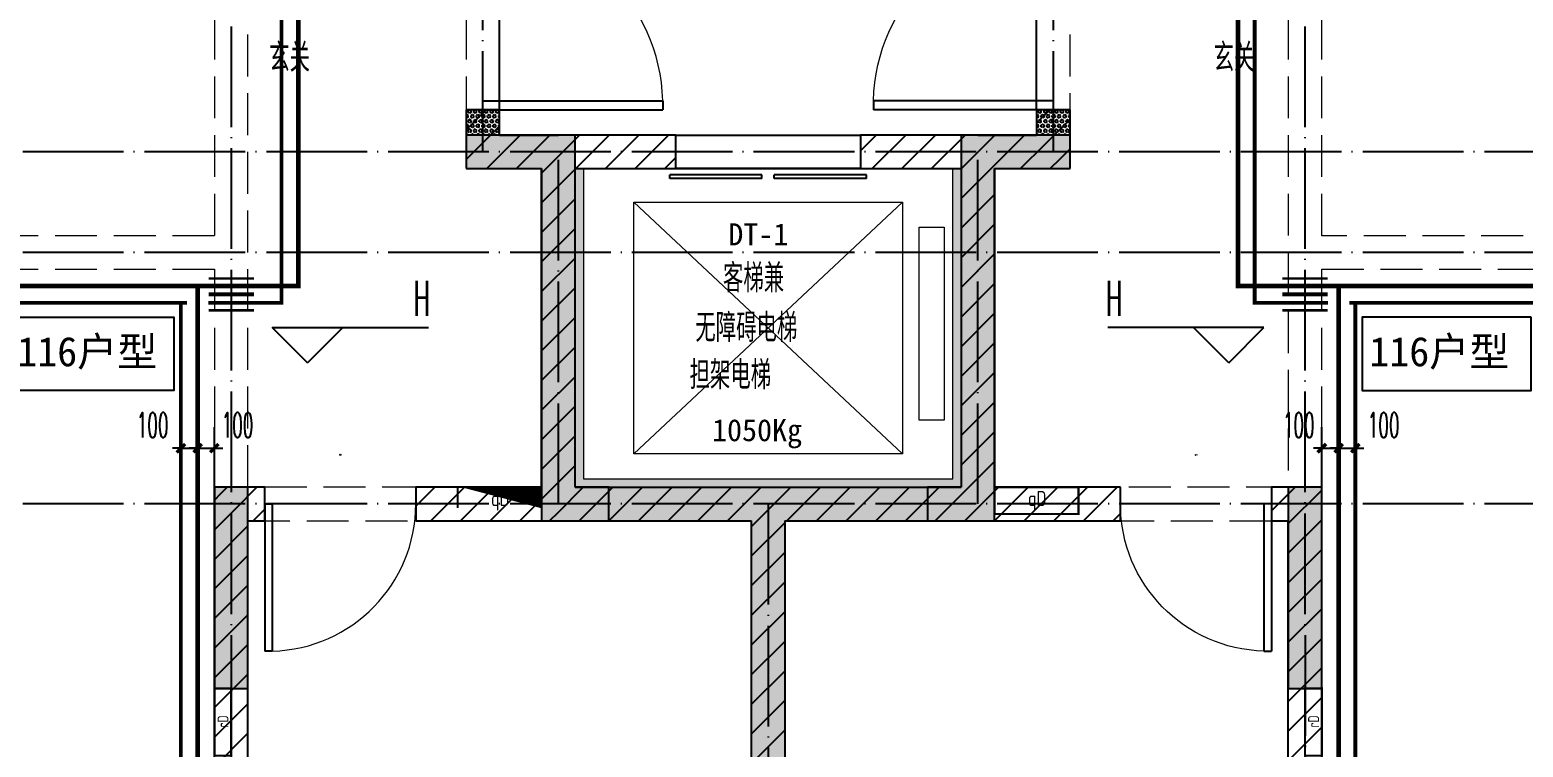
# Model space of a CAD drawing. Extents: x 27938 to 1507990, y 110129 to 923079.
# Drawn here: x 1209364 to 1218264, y 584174 to 588451 of the extents above; entities that cross this region are included whole.
import ezdxf

# ---------------------------------------------------------------- set-up
doc = ezdxf.new("R2010")
doc.units = 0
doc.header["$LTSCALE"] = 1000
doc.header["$MEASUREMENT"] = 0
doc.linetypes.add('DASH', pattern=[0.35, 0.25, -0.1])
doc.linetypes.add('DOTE', pattern=[2.4200000000000004, 2, -0.2, 0.02, -0.2])
for name, color, linetype in [('----建筑底图', 8, 'Continuous'), ('COLUMN', 9, 'Continuous'), ('DIM_ELEV', 3, 'Continuous'), ('DIM_SYMB', 3, 'Continuous'), ('DOTE', 1, 'Continuous'), ('PIPE-不分区热给水', 5, 'RJ'), ('PIPE-不分区给水', 3, 'J'), ('PUB_HATCH', 8, 'Continuous'), ('PUB_TEXT', 4, 'Continuous'), ('VALVE_不分区给水', 7, 'Continuous'), ('WALL', 9, 'Continuous'), ('WINDOW', 4, 'Continuous'), ('WINDOW_TEXT', 7, 'Continuous'), ('保温', 6, 'Continuous')]:
    doc.layers.add(name, color=color, linetype=linetype)
for name, color, linetype, lineweight in [('3.5方案汇报，与郭总、侯月琴确定户型_t8$0$STAIR', 2, 'Continuous', 18), ('EQUIP-消防', 3, 'Continuous', 20), ('填充', 251, 'Continuous', 5)]:
    doc.layers.add(name, color=color, linetype=linetype, lineweight=lineweight)
doc.layers.add('S-L主梁线', color=4, linetype='DASH', plot=False)
doc.styles.add('_TCH_DIM', font='SIMPLEX.shx', dxfattribs={"width": 0.7, "bigfont": 'GBCBIG.shx'})
doc.styles.add('_TCH_DIM_T3', font='SIMPLEX.shx', dxfattribs={"width": 0.4941176470588236, "bigfont": 'GBCBIG.shx'})
doc.styles.add('_TCH_WINDOW', font='SIMPLEX.shx', dxfattribs={"width": 0.7, "height": 3.5, "bigfont": 'GBCBIG.shx'})
doc.styles.get("Standard").update_dxf_attribs({"font": 'gbenor.shx', "bigfont": 'gbcbig.shx'})
doc.styles.add('房间名称', font='TSSDENG', dxfattribs={"width": 0.8, "bigfont": 'HZTXT'})
doc.styles.add('黑体', font='simhei.ttf')
doc.linetypes.add('J', pattern='A,3,-0.2,["J",Standard,S=0.25,R=0,X=-0.1,Y=-0.115],-0.2', length=3.4)
doc.linetypes.add('RJ', pattern='A,3,-0.2,["RJ",Standard,S=0.25,R=0,X=-0.1,Y=-0.115],-0.35', length=3.55)
doc.dimstyles.new('_TWT_ARCH&&50', dxfattribs={"dimtxt": 148.75, "dimasz": 50, "dimexe": 125, "dimexo": 150, "dimgap": 63.12500000000001, "dimtad": 1, "dimdec": 0, "dimzin": 0, "dimdsep": 46, "dimtxsty": '_TCH_DIM_T3', "dimblk": 'ARCHTICK', "dimcen": 0.09, "dimclrt": 7, "dimazin": 2, "dimtfac": 1, "dimtdec": 0, "dimtix": 1, "dimtmove": 2, "dimatfit": 3, "dimfxl": 100, "dimtolj": 1, "dimtzin": 0, "dimarcsym": 0})
pattern_1 = [(90, (0, 0), (-16.49778, 1.010197673501861e-15), [9.525, -19.05]), (210, (0, 0), (8.248889999999996, -14.28749658604684), [9.525, -19.05]), (150, (5.83238038093927e-16, 9.525), (-8.248890000000003, -14.28749658604684), [9.525, -19.05])]
pattern_2 = [(45, (0, 89.755675), (-88.38838300365748, 88.3883830036575), [])]

# ---------------------------------------------------------------- blocks, each defined once
blk = doc.blocks.new('GFDGFSDFGD')
at = {"layer": 'PUB_HATCH'}
for points in [[(431966.5784036494, 370823.7242366532), (431316.5776486206, 370823.7237811558), (431316.5776486206, 370623.7235008508), (431766.5784036494, 370623.7242366532), (431766.5784024601, 368523.7281419866), (432166.5784024601, 368523.7281419866), (432166.5784024601, 368723.7281419866), (431966.5784025923, 368723.7281419866)], [(434266.5790002493, 370823.7242364994), (434266.5790013064, 368723.7281418327), (434066.5790014386, 368723.7281418327), (434066.5790014386, 368523.7281418327), (434466.5790014386, 368523.7281418327), (434466.5790002493, 370623.7242364994), (434916.5797552781, 370623.723500697), (434916.5797552781, 370823.7237810019)], [(429816.5903770567, 368723.7167772611), (429816.5903740046, 367523.7257142118), (430016.5903773749, 367523.7239627372), (430016.5903773351, 368723.7167773817)], [(436416.5670283146, 368723.7167763724), (436216.5670280362, 368723.7167764931), (436216.5670279742, 367523.7239626549), (436416.5670313978, 367523.7257141294)]]:
    blk.add_hatch(color=256, dxfattribs=at).paths.add_polyline_path(points)
at = {"layer": 'COLUMN', "color": 6}
for p, q in [((431966.5784036494, 370823.7242366532), (431316.5776486206, 370823.7237811558)), ((431316.5776486206, 370823.7237811558), (431316.5776486206, 370623.7235008508)), ((431966.5784025923, 368723.7281419866), (431966.5784036494, 370823.7242366532)), ((434266.5790002493, 370823.7242364994), (434266.5790013064, 368723.7281418327)), ((434916.5797552781, 370823.7237810019), (434266.5790002493, 370823.7242364994)), ((434916.5797552781, 370623.723500697), (434916.5797552781, 370823.7237810019)), ((431316.5776486206, 370623.7235008508), (431766.5784036494, 370623.7242366532)), ((431766.5784036494, 370623.7242366532), (431766.5784024601, 368523.7281419866)), ((434466.5790014386, 368523.7281418327), (434466.5790002493, 370623.7242364994)), ((434466.5790002493, 370623.7242364994), (434916.5797552781, 370623.723500697)), ((429816.5903770567, 368723.7167772611), (429816.5903740046, 367523.7257142118)), ((430016.5903773351, 368723.7167773817), (429816.5903770567, 368723.7167772611)), ((430016.5903773749, 367523.7239627372), (430016.5903773351, 368723.7167773817)), ((432166.5784024601, 368723.7281419866), (431966.5784025923, 368723.7281419866)), ((432166.5784024601, 368523.7281419866), (432166.5784024601, 368723.7281419866)), ((434266.5790013064, 368723.7281418327), (434066.5790014386, 368723.7281418327)), ((434066.5790014386, 368723.7281418327), (434066.5790014386, 368523.7281418327)), ((436416.5670283146, 368723.7167763724), (436216.5670280362, 368723.7167764931)), ((436216.5670280362, 368723.7167764931), (436216.5670279742, 367523.7239626549)), ((436416.5670313978, 367523.7257141294), (436416.5670283146, 368723.7167763724)), ((431766.5784024601, 368523.7281419866), (432166.5784024601, 368523.7281419866)), ((434066.5790014386, 368523.7281418327), (434466.5790014386, 368523.7281418327)), ((429816.5903740046, 367523.7257142118), (430016.5903773749, 367523.7239627372)), ((436216.5670279742, 367523.7239626549), (436416.5670313978, 367523.7257141294))]:
    blk.add_line(p, q, dxfattribs=at)
blk = doc.blocks.new('GDFGDGRD')
at = {"layer": '保温', "linetype": 'Continuous', "ltscale": 10}
h = blk.add_hatch(dxfattribs=at)
h.set_pattern_fill('HEX', color=251, scale=10, angle=90, style=0)
h.set_pattern_definition(pattern_1)
h.paths.add_polyline_path([(431316.5779582471, 370823.724846115), (431516.5779419378, 370823.724846115), (431516.676856265, 370973.7247405107), (431316.6768725742, 370973.7249371556)])
h = blk.add_hatch(dxfattribs=at)
h.set_pattern_fill('HEX', color=251, scale=10, angle=90, style=0)
h.set_pattern_definition(pattern_1)
h.paths.add_polyline_path([(434916.5794610044, 370823.724846115), (434716.5794773137, 370823.724846115), (434716.4805629865, 370973.7247405107), (434916.4805466773, 370973.7249371556)])
h = blk.add_hatch(dxfattribs=at)
h.set_pattern_fill('HEX', color=251, scale=10, angle=90, style=0)
h.set_pattern_definition([(90, (-70765.89117912838, -151624.7360933621), (-16.49778, 1.010197673501861e-15), [9.525, -19.05]), (210, (-70765.89117912838, -151624.7360933621), (8.248889999999996, -14.28749658604684), [9.525, -19.05]), (150, (-70765.89117912838, -151615.2110933621), (-8.248890000000003, -14.28749658604684), [9.525, -19.05])])
h.paths.add_polyline_path([(434066.5790224251, 368523.7248330163), (434066.5789810187, 368723.7248300065), (432166.5783829462, 368723.7248300508), (432166.5784243525, 368523.7248330605)])
h = blk.add_hatch(dxfattribs=at)
h.set_pattern_fill('HEX', color=251, scale=10, angle=90, style=0)
h.set_pattern_definition([(90, (-70765.89117912838, -152124.7360933621), (-16.49778, 1.010197673501861e-15), [9.525, -19.05]), (210, (-70765.89117912838, -152124.7360933621), (8.248889999999996, -14.28749658604684), [9.525, -19.05]), (150, (-70765.89117912838, -152115.2110933621), (-8.248890000000003, -14.28749658604684), [9.525, -19.05])])
h.paths.add_polyline_path([(433016.677671614, 363923.7248245182), (433216.6776553047, 363923.7248245182), (433216.6776158109, 368523.7247332072), (433016.6776321201, 368523.7249298521)])
blk = doc.blocks.new('GDGRDGDRGDFD')
at = {"layer": 'EQUIP-消防', "const_width": 12.82051282052028}
blk.add_lwpolyline([(136866.5605577994, 335507.811971089), (136366.5605577994, 335507.8119710906), (136366.5605577991, 335347.8119710904), (136866.5605577991, 335347.8119710888)], close=True, dxfattribs=at)
at = {"layer": 'PUB_TEXT', "color": 7, "true_color": 0xffffff, "style": '房间名称', "width": 0.8}
blk.add_text('qD', height=90, dxfattribs=at).set_placement((136565.0499633249, 335395.5346836653))
blk = doc.blocks.new('FSFSFSFSEG')
at = {"layer": 'EQUIP-消防', "const_width": 12.82051282052028}
blk.add_lwpolyline([(136866.5605577994, 335152.5449090759), (136466.5605577994, 335152.5449090774), (136466.5605577991, 335052.5449090772), (136866.5605577991, 335052.5449090757)], close=True, dxfattribs=at)
at = {"layer": 'PUB_TEXT', "color": 7, "true_color": 0xffffff, "style": '房间名称', "width": 0.8}
blk.add_text('rD', height=64.8, dxfattribs=at).set_placement((136633.7425204425, 335069.0046025831))
blk = doc.blocks.new('GHFHFHTFHCSDCS')
blk.add_blockref('GDGRDGDRGDFD', (294900.0178471453, 33215.91286097257))
for name, p, rotation in [('GDGRDGDRGDFD', (298100.9974941605, 33215.50885790785), 0.0001673532306091649), ('FSFSFSFSEG', (764969.1235946793, 230657.1642343822), 89.99999999297357), ('FSFSFSFSEG', (771469.123604604, 230657.164233585), 89.99999999297357)]:
    blk.add_blockref(name, p, dxfattribs=dict(rotation=rotation))
blk = doc.blocks.new('$DorLib2D$00000001')
for p, q in [((0.45, 0.9750000000000001), (0.5000000000000002, 0.9750000000000001)), ((0.45, 0), (0.45, 0.9750000000000001)), ((0.5, 0), (0.5, 0.9750000000000001)), ((0.5, 0), (0.45, 0))]:
    blk.add_line(p, q)
at = {"lineweight": 13}
blk.add_arc((0.475, 0), 0.975, 91.4692835813538, 180, dxfattribs=at)
blk = doc.blocks.new('$DORLIB2D$00000127')
at = {"color": 0}
for points in [[(-0.5333333333328483, 0.7948983154366971), (-0.5333333333328483, 0.690405644187237)], [(-0.03333333333284827, 0.7948983154366971), (-0.5333333333328483, 0.7948983154366971)], [(-0.03333333333284827, 0.7948983154366971), (-0.03333333333284827, 0.690405644187237)], [(0.5333333333328483, 0.7948983154366971), (0.03333333333284827, 0.7948983154366971)], [(0.03333333333284827, 0.7948983154366971), (0.03333333333284827, 0.690405644187237)], [(0.5333333333328483, 0.7948983154366971), (0.5333333333328483, 0.690405644187237)], [(-0.03333333333284827, 0.690405644187237), (-0.5333333333328483, 0.690405644187237)], [(0.5333333333328483, 0.690405644187237), (0.03333333333284827, 0.690405644187237)], [(0.5, 0.4999999999999858), (-0.5, 0.4999999999999858)]]:
    blk.add_lwpolyline(points, dxfattribs=at)
blk = doc.blocks.new('A$C149A4CC3')
at = {"layer": 'PUB_HATCH'}
h = blk.add_hatch(dxfattribs=at)
h.set_pattern_fill('普通砖', color=256, scale=50, style=0)
h.set_pattern_definition(pattern_2)
h.paths.add_polyline_path([(-14100.00075237708, -18710.08434790962), (-14100.00075240186, -18560.08434057745), (-14300.00075240189, -18560.08434061051), (-14300.00075234403, -18910.08434790964)])
h = blk.add_hatch(dxfattribs=at)
h.set_pattern_fill('普通砖', color=256, scale=50, style=0)
h.set_pattern_definition(pattern_2)
h.paths.add_polyline_path([(-10699.99923789967, -18910.08434788742), (-10699.99923784181, -18560.08434061053), (-10899.99923784182, -18560.08434057747), (-10899.99923786661, -18710.08434789547)])
h = blk.add_hatch(dxfattribs=at)
h.set_pattern_fill('普通砖', color=256, scale=50, style=0)
h.set_pattern_definition(pattern_2)
h.paths.add_polyline_path([(-14100.00075237708, -18710.08434790962), (-14300.00075234403, -18910.08434790964), (-13849.99999728294, -18910.08434790964), (-13749.99999732129, -18843.41768124295), (-13749.999997398, -18710.08434790961)])
h = blk.add_hatch(dxfattribs=at)
h.set_pattern_fill('普通砖', color=256, scale=50, style=0)
h.set_pattern_definition(pattern_2)
h.paths.add_polyline_path([(-13649.99999728294, -18910.08434790961), (-13049.99970075812, -18910.08434790961), (-13049.99970075812, -18710.08434790961), (-13749.999997398, -18710.08434790961), (-13749.99999732129, -18843.41768124295)])
h = blk.add_hatch(dxfattribs=at)
h.set_pattern_fill('普通砖', color=256, scale=50, style=0)
h.set_pattern_definition(pattern_2)
h.paths.add_polyline_path([(-11249.99999739835, -18710.08434790961), (-11949.99970075812, -18710.08434790961), (-11949.99970075812, -18910.08434790961), (-11349.99999739835, -18910.08434790961), (-11249.99999588203, -18843.4176812416)])
h = blk.add_hatch(dxfattribs=at)
h.set_pattern_fill('普通砖', color=256, scale=50, style=0)
h.set_pattern_definition(pattern_2)
h.paths.add_polyline_path([(-11249.99999739835, -18843.4176812416), (-11149.99999739835, -18910.08434790558), (-10699.99923789967, -18910.08434788742), (-10899.99923786661, -18710.08434789547), (-11249.99999284938, -18710.08434790961)])
h = blk.add_hatch(dxfattribs=at)
h.set_pattern_fill('普通砖', color=256, scale=50, style=0)
h.set_pattern_definition(pattern_2)
h.paths.add_polyline_path([(-13749.99999506118, -20876.75101455761), (-13649.99999509885, -20810.08434790351), (-13649.99999728294, -18910.08434790961), (-13749.99999732129, -18843.41768124295), (-13849.99999728294, -18910.08434790964), (-13849.99999509886, -20810.0843478837)])
h = blk.add_hatch(dxfattribs=at)
h.set_pattern_fill('普通砖', color=256, scale=50, style=0)
h.set_pattern_definition(pattern_2)
h.paths.add_polyline_path([(-11249.99999588203, -18843.4176812416), (-11349.99999739835, -18910.08434790961), (-11349.99999739835, -20810.08434790912), (-11249.99999739843, -20876.7510145674), (-11149.99999739835, -20810.08434788371), (-11149.99999739835, -18910.08434790558)])
h = blk.add_hatch(dxfattribs=at)
h.set_pattern_fill('普通砖', color=256, scale=50, style=0)
h.set_pattern_definition(pattern_2)
h.paths.add_polyline_path([(-15733.33333369147, -23910.08434784591), (-15600.00000036322, -23910.0843478604), (-15600.0000000076, -21010.08434785007), (-15799.99999998309, -20810.08434784622), (-15800.00000035096, -23810.0843478463)])
h = blk.add_hatch(dxfattribs=at)
h.set_pattern_fill('普通砖', color=256, scale=50, style=0)
h.set_pattern_definition(pattern_2)
h.paths.add_polyline_path([(-15600.0000000076, -21010.08434785007), (-15499.99999983777, -21010.08434785201), (-15499.99999983392, -20810.084347852), (-15799.99999998309, -20810.08434784622)])
h = blk.add_hatch(dxfattribs=at)
h.set_pattern_fill('普通砖', color=256, scale=50, style=0)
h.set_pattern_definition(pattern_2)
h.paths.add_polyline_path([(-13849.99999509886, -20810.0843478837), (-14599.99999983392, -20810.0843478693), (-14599.99999983777, -21010.0843478693), (-13749.99999498582, -21010.08434788563), (-13749.99999586598, -20876.75101456349)])
h = blk.add_hatch(dxfattribs=at)
h.set_pattern_fill('普通砖', color=256, scale=50, style=0)
h.set_pattern_definition(pattern_2)
h.paths.add_polyline_path([(-13749.99999506118, -20876.75101455761), (-13749.99999740023, -21010.08434790326), (-12599.99999284535, -21010.08434790611), (-12499.99999284527, -20943.41768123968), (-12499.9999928451, -20810.08434790635), (-13649.99999509885, -20810.08434790351)])
h = blk.add_hatch(dxfattribs=at)
h.set_pattern_fill('普通砖', color=256, scale=50, style=0)
h.set_pattern_definition(pattern_2)
h.paths.add_polyline_path([(-12499.99999284527, -20943.41768123968), (-12399.99999284534, -21010.08434790657), (-11249.99999739859, -21010.08434790937), (-11249.99999820253, -20876.75101455949), (-11349.99999739835, -20810.08434790912), (-12499.99999284511, -20810.08434790635)])
h = blk.add_hatch(dxfattribs=at)
h.set_pattern_fill('普通砖', color=256, scale=50, style=0)
h.set_pattern_definition(pattern_2)
h.paths.add_polyline_path([(-11249.99999981088, -21010.08434788563), (-10399.99999495894, -21010.08434786928), (-10399.99999496278, -20810.08434786928), (-11149.99999739835, -20810.08434788371), (-11249.99999739843, -20876.7510145674)])
h = blk.add_hatch(dxfattribs=at)
h.set_pattern_fill('普通砖', color=256, scale=50, style=0)
h.set_pattern_definition(pattern_2)
h.paths.add_polyline_path([(-9199.999990260616, -20810.08434784622), (-9499.999994962744, -20810.08434785198), (-9499.9999949589, -21010.08434785198), (-9399.999990236096, -21010.08434785006)])
h = blk.add_hatch(dxfattribs=at)
h.set_pattern_fill('普通砖', color=256, scale=50, style=0)
h.set_pattern_definition(pattern_2)
h.paths.add_polyline_path([(-9266.66665655224, -23910.08434784591), (-9199.999989892744, -23810.08434784629), (-9199.999990260616, -20810.08434784622), (-9399.999990236096, -21010.08434785006), (-9399.999989880482, -23910.0843478604)])
h = blk.add_hatch(dxfattribs=at)
h.set_pattern_fill('普通砖', color=256, scale=50, style=0)
h.set_pattern_definition(pattern_2)
h.paths.add_polyline_path([(-12499.99999284527, -20943.41768123968), (-12599.99999284535, -21010.08434790611), (-12599.99999284535, -25610.0843549283), (-12499.99999284535, -25676.75102159496), (-12399.99999284534, -25610.08435492828), (-12399.99999284534, -21010.08434790657)])
at = {"layer": '填充'}
h = blk.add_hatch(dxfattribs=at)
h.set_pattern_fill('隔热材料02', color=8, scale=100, style=0)
h.set_pattern_definition([(0, (-1186708.397326372, -629548.7118412803), (0, 50), []), (0, (-1186708.397326372, -629532.0453412803), (0, 50), []), (270, (-1186664.655826372, -629523.4140912802), (50, -9.184850993605149e-15), [5.01775, -44.98225]), (270, (-1186702.114576372, -629523.4140912802), (50, -9.184850993605149e-15), [5.01775, -44.98225]), (90, (-1186676.602826372, -629557.3430912802), (-50, 3.061616997868383e-15), [5.01775, -44.98225]), (90, (-1186690.167826372, -629557.3430912802), (-50, 3.061616997868383e-15), [5.01775, -44.98225]), (180, (-1186658.373076372, -629565.3785912802), (-6.123233995736766e-15, -50), [50.02425, 0.02425]), (135, (-1186672.330326372, -629562.8698412802), (2.775557561562891e-15, 49.99987405109137), [4.268000000000001, -66.44274999999999]), (116.56505, (-1186625.348326372, -629559.8518412802), (0.0001128305918363104, 49.99993342107836), [2.804999999999993, -108.9984999999998]), (116.56505, (-1186675.348326372, -629559.8518412802), (0.0001128305918363104, 49.99993342107836), [2.804999999999993, -108.9984999999998]), (153.43495, (-1186617.312826372, -629565.3785912802), (-0.0001128305918057793, 49.99993342107837), [5.609999999999999, -106.1935]), (153.43495, (-1186667.312826372, -629565.3785912802), (-0.0001128305918057793, 49.99993342107837), [5.609999999999999, -106.1935]), (63.43495000000001, (-1186626.602826372, -629552.3253412803), (-0.0001128305918307593, 49.99993342107837), [26.714, -85.0895]), (63.43495000000001, (-1186676.602826372, -629552.3253412803), (-0.0001128305918307593, 49.99993342107837), [26.714, -85.0895]), (116.56505, (-1186614.655826372, -629523.4140912802), (0.0001128305918363104, 49.99993342107836), [2.804999999999993, -108.9984999999998]), (116.56505, (-1186664.655826372, -629523.4140912802), (0.0001128305918363104, 49.99993342107836), [2.804999999999993, -108.9984999999998]), (135, (-1186665.910326372, -629520.9053412802), (2.775557561562891e-15, 49.99987405109137), [4.268000000000001, -66.44274999999999]), (153.43495, (-1186618.928326372, -629517.8873412802), (-0.0001128305918057793, 49.99993342107837), [5.609999999999999, -106.1935]), (153.43495, (-1186668.928326372, -629517.8873412802), (-0.0001128305918057793, 49.99993342107837), [5.609999999999999, -106.1935]), (45, (-1186700.860076372, -629520.9053412802), (0, 49.99987405109137), [4.268000000000001, -66.44274999999999]), (63.43495000000001, (-1186652.114576372, -629523.4140912802), (-0.0001128305918307593, 49.99993342107837), [2.805, -108.9985]), (63.43495000000001, (-1186702.114576372, -629523.4140912802), (-0.0001128305918307593, 49.99993342107837), [2.805, -108.9985]), (26.56505, (-1186647.842326372, -629517.8873412802), (0.0001128305918307593, 49.99993342107837), [5.609999999999999, -106.1935]), (26.56505, (-1186697.842326372, -629517.8873412802), (0.0001128305918307593, 49.99993342107837), [5.609999999999999, -106.1935]), (116.56505, (-1186640.167826372, -629552.3253412803), (0.0001128305918363104, 49.99993342107836), [26.71399999999995, -85.0894999999998]), (116.56505, (-1186690.167826372, -629552.3253412803), (0.0001128305918363104, 49.99993342107836), [26.71399999999995, -85.0894999999998]), (45, (-1186694.440076372, -629562.8698412802), (0, 49.99987405109137), [4.268000000000001, -66.44274999999999]), (63.43495000000001, (-1186641.422076372, -629559.8518412802), (-0.0001128305918307593, 49.99993342107837), [2.805, -108.9985]), (63.43495000000001, (-1186691.422076372, -629559.8518412802), (-0.0001128305918307593, 49.99993342107837), [2.805, -108.9985]), (26.56505, (-1186649.457826372, -629565.3785912802), (0.0001128305918307593, 49.99993342107837), [5.609999999999999, -106.1935]), (26.56505, (-1186699.457826372, -629565.3785912802), (0.0001128305918307593, 49.99993342107837), [5.609999999999999, -106.1935])])
h.paths.add_polyline_path([(-11399.99999733933, -18910.08103756618), (-11349.99999733933, -18910.08103756781), (-11349.99999740708, -20810.08103758795), (-13649.99999741686, -20810.08103757002), (-13649.99999744329, -18910.08103756665), (-13599.99999744317, -18910.08103756746), (-13599.99999741756, -20760.08103757293), (-11399.99999740545, -20760.08103758749)])
at = {"color": 8}
for points in [[(-17047.0642029153, -19796.43826830364), (-16041.0642029153, -19796.43826830364), (-16041.0642029153, -20232.43826830364), (-17047.0642029153, -20232.43826830364)], [(-7952.935782775399, -19796.43826830364), (-8958.9357827754, -19796.43826830364), (-8958.9357827754, -20232.43826830364), (-7952.935782775399, -20232.43826830364)]]:
    blk.add_lwpolyline(points, close=True, dxfattribs=at)
at = {"layer": '3.5方案汇报，与郭总、侯月琴确定户型_t8$0$STAIR', "color": 8}
for p, q in [((-11699.99970075802, -19110.0843479188), (-13299.99970075849, -20610.08434791741)), ((-13299.99970075849, -19110.0843479188), (-11699.99970075802, -20610.08434791741))]:
    blk.add_line(p, q, dxfattribs=at)
for points in [[(-13299.99970075849, -20610.08434791741), (-13299.99970075849, -19110.0843479188), (-11699.99970075802, -19110.0843479188), (-11699.99970075802, -20610.08434791741)], [(-11599.99970076757, -20410.08434780192), (-11599.99970076757, -19260.08434780146), (-11449.99970076478, -19260.08434780146), (-11449.99970076478, -20410.08434780192)]]:
    blk.add_lwpolyline(points, close=True, dxfattribs=at)
at = {"layer": 'DIM_ELEV', "color": 8}
for p, q in [((-15245.08229489124, -20067.29413633869), (-15455.08229489124, -19857.29413633869)), ((-15455.08229489124, -19857.29413633869), (-14524.19363337511, -19857.29413633869)), ((-15245.08229489124, -20067.29413633869), (-15035.08229489124, -19857.29413633869)), ((-9544.917690799455, -19857.29413633869), (-10475.80635231559, -19857.29413633869)), ((-9754.917690799455, -20067.29413633869), (-9964.917690799455, -19857.29413633869)), ((-9754.917690799455, -20067.29413633869), (-9544.917690799455, -19857.29413633869))]:
    blk.add_line(p, q, dxfattribs=at)
at = {"layer": 'DOTE', "color": 169, "linetype": 'DOTE', "ltscale": 0.3}
for p, q in [((-15699.78308988456, -16610.08434715238), (-15700.02147604118, -26899.48234673277)), ((-9300.216909738258, -16610.08434715238), (-9299.97852358187, -26899.48234673277)), ((-14200.00074298144, -18810.08434789139), (-14200.00074324594, -17210.08434789046)), ((-10799.99923788314, -18810.08434789139), (-10799.99923761864, -17210.08434789046)), ((25039.89799962282, -18810.0843478915), (-25818.76699962281, -18810.08434789133)), ((-13749.99999498378, -20910.08434788551), (-13749.99999489915, -18810.08434790955)), ((-11250.0000046388, -20910.08434793347), (-11250.00000472367, -18810.08434790955)), ((25039.89799962282, -19410.08434694173), (-25818.76699962281, -19410.08434694167)), ((25039.89799962282, -20910.08434866788), (-25818.76699962281, -20910.08434763114)), ((-12499.99999284535, -20910.08434790955), (-12499.99999284535, -26899.48234673277))]:
    blk.add_line(p, q, dxfattribs=at)
at = {"layer": 'WALL', "color": 8}
for p, q in [((-14100.00075240186, -18560.08434057745), (-14300.00075240189, -18560.08434061051)), ((-14300.00075240189, -18560.08434061051), (-14300.00075234403, -18910.08434790964)), ((-14100.00075237708, -18710.08434790962), (-14100.00075240186, -18560.08434057745)), ((-10699.99923784181, -18560.08434061053), (-10899.99923784182, -18560.08434057747)), ((-10899.99923784182, -18560.08434057747), (-10899.99923786661, -18710.08434789547)), ((-10699.99923789967, -18910.08434788742), (-10699.99923784181, -18560.08434061053)), ((-14100.00075237708, -18710.08434790962), (-13749.999997398, -18710.08434790961)), ((-13049.99970075812, -18710.08434790961), (-13749.999997398, -18710.08434790961)), ((-13049.99970075812, -18910.08434790961), (-13049.99970075812, -18710.08434790961)), ((-11249.99999739835, -18710.08434790961), (-11949.99970075812, -18710.08434790961)), ((-11949.99970075812, -18710.08434790961), (-11949.99970075812, -18910.08434790961)), ((-11249.99999284938, -18710.08434790961), (-10899.99923786661, -18710.08434789547)), ((-14300.00075234403, -18910.08434790964), (-13849.99999728294, -18910.08434790964)), ((-13849.99999509886, -20810.0843478837), (-13849.99999728294, -18910.08434790964)), ((-13649.99999509885, -20810.08434790351), (-13649.99999728294, -18910.08434790961)), ((-13649.99999728294, -18910.08434790961), (-13049.99970075812, -18910.08434790961)), ((-11949.99970075812, -18910.08434790961), (-11349.99999739835, -18910.08434790961)), ((-11349.99999739835, -18910.08434790961), (-11349.99999739835, -20810.08434790912)), ((-11149.99999739835, -18910.08434790558), (-11149.99999739835, -20810.08434788371)), ((-11149.99999739835, -18910.08434790558), (-10699.99923789967, -18910.08434788742)), ((-15800.00000035096, -23810.0843478463), (-15799.99999998309, -20810.08434784622)), ((-15499.99999983392, -20810.084347852), (-15799.99999998309, -20810.08434784622)), ((-15499.99999983777, -21010.08434785201), (-15499.99999983392, -20810.084347852)), ((-13849.99999509886, -20810.0843478837), (-14599.99999983392, -20810.0843478693)), ((-14599.99999983392, -20810.0843478693), (-14599.99999983777, -21010.0843478693)), ((-13649.99999509885, -20810.08434790351), (-12499.9999928451, -20810.08434790635)), ((-12499.99999284511, -20810.08434790635), (-11349.99999739835, -20810.08434790912)), ((-10399.99999496278, -20810.08434786928), (-11149.99999739835, -20810.08434788371)), ((-10399.99999495894, -21010.08434786928), (-10399.99999496278, -20810.08434786928)), ((-9199.999990260616, -20810.08434784622), (-9499.999994962744, -20810.08434785198)), ((-9499.999994962744, -20810.08434785198), (-9499.9999949589, -21010.08434785198)), ((-9199.999989892744, -23810.08434784629), (-9199.999990260616, -20810.08434784622)), ((-15600.00000036322, -23910.0843478604), (-15600.0000000076, -21010.08434785007)), ((-15600.0000000076, -21010.08434785007), (-15499.99999983777, -21010.08434785201)), ((-14599.99999983777, -21010.0843478693), (-13749.99999498582, -21010.08434788563)), ((-13749.99999740023, -21010.08434790326), (-12599.99999284535, -21010.08434790611)), ((-12599.99999284535, -21010.08434790611), (-12599.99999284535, -25610.0843549283)), ((-12399.99999284534, -21010.08434790657), (-12399.99999284534, -25610.08435492828)), ((-12399.99999284534, -21010.08434790657), (-11249.99999739859, -21010.08434790937)), ((-11249.99999981088, -21010.08434788563), (-10399.99999495894, -21010.08434786928)), ((-9499.9999949589, -21010.08434785198), (-9399.999990236096, -21010.08434785006)), ((-9399.999989880482, -23910.0843478604), (-9399.999990236096, -21010.08434785006))]:
    blk.add_line(p, q, dxfattribs=at)
at = {"layer": 'WINDOW', "color": 8}
for p, q in [((-14100.00075240189, -18560.08434057748), (-14100.00075258373, -17460.08434057748)), ((-10899.99923784181, -18560.08434057748), (-10899.99923765997, -17460.08434057748)), ((-13049.99970075814, -18710.08434790961), (-11949.99970075814, -18710.08434790961)), ((-13049.99970075814, -18910.08434790961), (-11949.99970075814, -18910.08434790961))]:
    blk.add_line(p, q, dxfattribs=at)
at = {"layer": '填充', "color": 8}
blk.add_lwpolyline([(-11399.99999733933, -18910.08103756618), (-11349.99999733933, -18910.08103756781), (-11349.99999740708, -20810.08103758795), (-13649.99999741686, -20810.08103757002), (-13649.99999744329, -18910.08103756665), (-13599.99999744317, -18910.08103756746), (-13599.99999741756, -20760.08103757293), (-11399.99999740545, -20760.08103758749)], close=True, dxfattribs=at)
at = {"color": 8}
for name, p in [('GFDGFSDFGD', (-445616.5786988664, -389533.8091794208)), ('GDFGDGRD', (-445616.5787024723, -389533.8091794431)), ('GHFHFHTFHCSDCS', (-445616.5787024723, -389533.8091794431))]:
    blk.add_blockref(name, p, dxfattribs=at)
at = {"layer": 'WINDOW', "color": 8}
ref = blk.add_blockref('$DorLib2D$00000001', (-14200.00075249281, -18010.08434059401), dxfattribs=dict(at, xscale=-1100, yscale=-1100, zscale=-1100, rotation=90.00000000947153))
ref.add_attrib('A', 'YFDM1122', (-14365.69431191956, -18017.53434064203), dxfattribs={"layer": 'WINDOW_TEXT', "color": 8, "ltscale": 0.5, "height": 4.25, "rotation": 90.00000000947153, "style": '_TCH_WINDOW', "width": 0.4941176470588236})
ref = blk.add_blockref('$DorLib2D$00000001', (-10799.99923775089, -18010.08434059401), dxfattribs=dict(at, xscale=-1100, yscale=1100, zscale=-1100, rotation=89.99999999052845))
ref.add_attrib('A', 'YFDM1122', (-10630.05567377114, -18017.53434064273), dxfattribs={"layer": 'WINDOW_TEXT', "color": 8, "ltscale": 0.5, "height": 4.25, "rotation": 89.99999999052845, "style": '_TCH_WINDOW', "width": 0.4941176470588236})
at = {"layer": 'WINDOW', "color": 8, "xscale": 1100, "yscale": -200, "zscale": 1100}
blk.add_blockref('$DORLIB2D$00000127', (-12499.99970075814, -18810.08434790961), dxfattribs=at)
at = {"layer": 'WINDOW', "color": 8}
ref = blk.add_blockref('$DorLib2D$00000001', (-15049.99999983586, -20910.08434786064), dxfattribs=dict(at, xscale=900, yscale=900, zscale=900, rotation=179.9999999988986))
ref.add_attrib('A', 'M0922', (-15054.89999983019, -20619.70934786056), dxfattribs={"layer": 'WINDOW_TEXT', "color": 8, "ltscale": 0.5, "height": 4.25, "rotation": 359.9999999988985, "style": '_TCH_WINDOW', "width": 0.4941176470588236})
ref = blk.add_blockref('$DorLib2D$00000001', (-9949.999994960846, -20910.08434786064), dxfattribs=dict(at, xscale=900, yscale=-900, zscale=900, rotation=1.101422729913818e-09))
ref.add_attrib('A', 'M0922', (-9954.89999496651, -20619.70934786075), dxfattribs={"layer": 'WINDOW_TEXT', "color": 8, "ltscale": 0.5, "height": 4.25, "rotation": 1.101422729913818e-09, "style": '_TCH_WINDOW', "width": 0.4941176470588236})
at = {"color": 8, "style": '黑体'}
for p in [(-16975.01792716177, -20088.62538386695), (-8916.695541674853, -20088.62538386695)]:
    blk.add_text('116户型', height=175, dxfattribs=at).set_placement(p)
at = {"layer": 'DIM_ELEV', "color": 8, "style": '_TCH_DIM', "width": 0.4941176470588236}
for p in [(-14613.79363337508, -19787.22413633869), (-10486.51635231555, -19787.22413633869)]:
    blk.add_text('H', height=208.25, dxfattribs=at).set_placement(p)
at = {"layer": 'PUB_TEXT', "color": 8}
for s, p in [('玄关', (-15473.3225022445, -18332.28806385159)), ('玄关', (-9844.656206850428, -18332.28806385153)), ('客梯兼', (-12769.12047944416, -19648.00354400271)), ('无障碍电梯', (-12933.68938733905, -19943.77371191414)), ('担架电梯', (-12968.12322778651, -20225.33242687647))]:
    blk.add_text(s, height=168.7943262411347, dxfattribs=at).set_placement(p)
at = {"layer": 'PUB_TEXT', "color": 8, "style": '黑体'}
for s, p in [('DT-1', (-12737.12276263244, -19367.83312877821)), ('1050Kg', (-12834.12276263244, -20535.50254818884))]:
    blk.add_text(s, height=131.4345991561181, dxfattribs=at).set_placement(p)
blk = doc.blocks.new('A$C63B2058D')
at = {"layer": 'S-L主梁线', "color": 0, "linetype": 'DASH', "lineweight": 18}
for p, q in [((-2149.9984314873, 3500.269734219182), (-2149.989256265864, 1500.001805619511)), ((-1949.988797566271, 1400.002264319104), (-1949.998431485146, 3500.269734219182)), ((-650.0664546065964, 3500.269734219182), (-650.0664546065964, 2099.999917021953)), ((-450.0664546065964, 2099.999917021953), (-450.0664546065964, 3500.26973421924)), ((2749.875673851755, 3500.269734219182), (2749.875673851755, 2099.999917021953)), ((2949.875673851755, 2099.999917021953), (2949.875673851755, 3500.269734219182)), ((4249.998345815926, 3500.269734219182), (4249.988797137397, 1400.002260260575)), ((4449.989251778461, 1500.001805619453), (4449.998345818021, 3500.269734219182)), ((2299.999999999534, 2099.999917021953), (0, 2099.999917021953)), ((0, 1899.999917021953), (2299.999999999534, 1899.999917021953)), ((-2149.989256265864, 1500.001805619453), (-4749.9897186819, 1500.001805619453)), ((7049.998994176043, 1500.001805619453), (4449.989251778461, 1500.001805619453)), ((-1949.988797565224, 0), (-1949.988797565224, 1400.001805619453)), ((4249.98879713635, 1400.001805619453), (4249.98879713635, 0)), ((-4849.9897186819, 1300.001805619453), (-2149.988797565224, 1300.001805619453)), ((-2149.988797565224, 1300.001805619453), (-2149.988797565224, 0)), ((4449.98879713635, 1300.001805619453), (7149.998994176043, 1300.001805619453)), ((4449.98879713635, 0), (4449.98879713635, 1300.001805619453)), ((-200, 0), (-1949.988797565224, 0)), ((4249.98879713635, 0), (2499.999999999534, 0)), ((-1949.988797565224, -200), (-200, -200)), ((200, -200), (1050.012162230909, -200)), ((1050.012162230909, -200), (1050.012162230909, -4200.007457080937)), ((1250.012162230909, -4200.007457080937), (1250.012162230909, -200)), ((1250.012162230909, -200), (2099.999999999534, -200)), ((2499.999999999534, -200), (4249.98879713635, -200)), ((-2149.988797565224, -1200.000091313443), (-2149.988025928964, -2750.021000033419)), ((-1949.988026840205, -2750.000762178679), (-1949.988797565224, -1200)), ((4249.98879713635, -1199.99992920534), (4249.98802243825, -2749.993491860048)), ((4449.988021446683, -2750.021557472064), (4449.98879713635, -1200.000001790642))]:
    blk.add_line(p, q, dxfattribs=at)
at = {"layer": 'S-L主梁线', "color": 0, "linetype": 'ByBlock', "lineweight": 18}
for p, q in [((1150.012162230909, 0), (200, 0)), ((2099.999999999534, 0), (1150.012162230909, 0))]:
    blk.add_line(p, q, dxfattribs=at)
blk = doc.blocks.new('$VALVE$00000533')
at = {"ltscale": 0.5, "const_width": 25}
for points in [[(-225, 74.99999999999997), (225, 74.99999999999997)], [(-225, -75.00000000000003), (225, -75.00000000000003)]]:
    blk.add_lwpolyline(points, dxfattribs=at)
blk = doc.blocks.new('_ArchTick')
at = {"color": 0, "linetype": 'ByBlock', "const_width": 0.4}
blk.add_lwpolyline([(-0.5, -0.5), (0.5, 0.5)], dxfattribs=at)
blk = doc.blocks.new('*D542')
at = {"layer": 'Defpoints', "color": 0}
for p in [(1217263.595037702, 585956.8660000011), (1217163.595048551, 585554.8780000011), (1217263.595037702, 585554.8780000011)]:
    blk.add_point(p, dxfattribs=at)
at = {"layer": 'DIM_SYMB', "color": 0, "lineweight": -2}
for p, q in [((1217163.595048551, 585704.8780000011), (1217163.595048551, 586081.8660000011)), ((1217263.595037702, 585704.8780000011), (1217263.595037702, 586081.8660000011)), ((1217163.595048551, 585956.8660000011), (1217113.595048551, 585956.8660000011)), ((1217163.595048551, 585956.8660000011), (1217263.595037702, 585956.8660000011)), ((1217263.595037702, 585956.8660000011), (1217313.595037702, 585956.8660000011))]:
    blk.add_line(p, q, dxfattribs=at)
at = {"layer": 'DIM_SYMB', "color": 0, "lineweight": -2, "xscale": 50, "yscale": 50, "zscale": 50}
blk.add_blockref('_ArchTick', (1217163.595048551, 585956.8660000011), dxfattribs=at)
at = {"layer": 'DIM_SYMB', "color": 0, "lineweight": -2, "xscale": 50, "yscale": 50, "zscale": 50, "rotation": 180}
blk.add_blockref('_ArchTick', (1217263.595037702, 585956.8660000011), dxfattribs=at)
at = {"layer": 'DIM_SYMB', "color": 7, "insert": (1217432.072419252, 586094.3660000011), "char_height": 148.75, "attachment_point": 5, "style": '_TCH_DIM_T3'}
blk.add_mtext('\\A1;100', dxfattribs=at)
blk = doc.blocks.new('*D543')
at = {"layer": 'Defpoints', "color": 0}
for p in [(1217163.595048551, 585956.8660000011), (1217063.606716886, 585554.8780000011), (1217163.595048551, 585554.8780000011)]:
    blk.add_point(p, dxfattribs=at)
at = {"layer": 'DIM_SYMB', "color": 0, "lineweight": -2}
for p, q in [((1217063.606716886, 585704.8780000011), (1217063.606716886, 586081.8660000011)), ((1217163.595048551, 585704.8780000011), (1217163.595048551, 586081.8660000011)), ((1217063.606716886, 585956.8660000011), (1217013.606716886, 585956.8660000011)), ((1217063.606716886, 585956.8660000011), (1217163.595048551, 585956.8660000011)), ((1217163.595048551, 585956.8660000011), (1217213.595048551, 585956.8660000011))]:
    blk.add_line(p, q, dxfattribs=at)
at = {"layer": 'DIM_SYMB', "color": 0, "lineweight": -2, "xscale": 50, "yscale": 50, "zscale": 50}
blk.add_blockref('_ArchTick', (1217063.606716886, 585956.8660000011), dxfattribs=at)
at = {"layer": 'DIM_SYMB', "color": 0, "lineweight": -2, "xscale": 50, "yscale": 50, "zscale": 50, "rotation": 180}
blk.add_blockref('_ArchTick', (1217163.595048551, 585956.8660000011), dxfattribs=at)
at = {"layer": 'DIM_SYMB', "color": 7, "insert": (1216926.106716886, 586094.366000001), "char_height": 148.75, "attachment_point": 5, "style": '_TCH_DIM_T3'}
blk.add_mtext('\\A1;100', dxfattribs=at)
blk = doc.blocks.new('*D620')
at = {"layer": 'Defpoints', "color": 0}
for p in [(1210363.6183707, 585956.866), (1210263.61838155, 585554.878), (1210363.6183707, 585554.878)]:
    blk.add_point(p, dxfattribs=at)
at = {"layer": 'DIM_SYMB', "color": 0, "lineweight": -2}
for p, q in [((1210263.61838155, 585704.878), (1210263.61838155, 586081.866)), ((1210363.6183707, 585704.878), (1210363.6183707, 586081.866)), ((1210263.61838155, 585956.866), (1210213.61838155, 585956.866)), ((1210263.61838155, 585956.866), (1210363.6183707, 585956.866)), ((1210363.6183707, 585956.866), (1210413.6183707, 585956.866))]:
    blk.add_line(p, q, dxfattribs=at)
at = {"layer": 'DIM_SYMB', "color": 0, "lineweight": -2, "xscale": 50, "yscale": 50, "zscale": 50}
blk.add_blockref('_ArchTick', (1210263.61838155, 585956.866), dxfattribs=at)
at = {"layer": 'DIM_SYMB', "color": 0, "lineweight": -2, "xscale": 50, "yscale": 50, "zscale": 50, "rotation": 180}
blk.add_blockref('_ArchTick', (1210363.6183707, 585956.866), dxfattribs=at)
at = {"layer": 'DIM_SYMB', "color": 7, "insert": (1210095.141, 586094.366), "char_height": 148.75, "attachment_point": 5, "style": '_TCH_DIM_T3'}
blk.add_mtext('\\A1;100', dxfattribs=at)
blk = doc.blocks.new('*D621')
at = {"layer": 'Defpoints', "color": 0}
for p in [(1210463.606702366, 585956.866), (1210363.6183707, 585554.878), (1210463.606702366, 585554.878)]:
    blk.add_point(p, dxfattribs=at)
at = {"layer": 'DIM_SYMB', "color": 0, "lineweight": -2}
for p, q in [((1210363.6183707, 585704.878), (1210363.6183707, 586081.866)), ((1210463.606702366, 585704.878), (1210463.606702366, 586081.866)), ((1210363.6183707, 585956.866), (1210313.6183707, 585956.866)), ((1210363.6183707, 585956.866), (1210463.606702366, 585956.866)), ((1210463.606702366, 585956.866), (1210513.606702366, 585956.866))]:
    blk.add_line(p, q, dxfattribs=at)
at = {"layer": 'DIM_SYMB', "color": 0, "lineweight": -2, "xscale": 50, "yscale": 50, "zscale": 50}
blk.add_blockref('_ArchTick', (1210363.6183707, 585956.866), dxfattribs=at)
at = {"layer": 'DIM_SYMB', "color": 0, "lineweight": -2, "xscale": 50, "yscale": 50, "zscale": 50, "rotation": 180}
blk.add_blockref('_ArchTick', (1210463.606702366, 585956.866), dxfattribs=at)
at = {"layer": 'DIM_SYMB', "color": 7, "insert": (1210601.106702366, 586094.366), "char_height": 148.75, "attachment_point": 5, "style": '_TCH_DIM_T3'}
blk.add_mtext('\\A1;100', dxfattribs=at)

msp = doc.modelspace()

# ---------------------------------------------------------------- block references
at = {"layer": '----建筑底图'}
msp.add_blockref('A$C149A4CC3', (1226263.606702472, 606534.0600115282), dxfattribs=at)

# ---------------------------------------------------------------- next in the draw order: hatches: boundary and pattern name
at = {"layer": 'PIPE-不分区热给水'}
for points in [[(1210863.607455051, 586823.9756563375), (1210874.857455036, 586823.9756561663), (1210874.857454838, 586812.7256563667)], [(1210863.607455051, 586823.9756563375), (1210863.607455036, 586812.7256563738), (1210874.857454838, 586812.7256563667)], [(1216663.60596424, 586823.97565637), (1216652.355964216, 586823.9756561671), (1216652.355964424, 586812.7256563992)], [(1216663.60596424, 586823.97565637), (1216663.605964216, 586812.7256563746), (1216652.355964424, 586812.7256563992)]]:
    msp.add_hatch(color=256, dxfattribs=at).paths.add_polyline_path(points)
at = {"layer": 'PIPE-不分区给水'}
for points in [[(1210963.607456529, 586923.9756564305), (1210963.607456526, 586910.2256563804), (1210977.357456378, 586910.2256564557)], [(1210963.607456529, 586923.9756564305), (1210977.357456526, 586923.9756561929), (1210977.357456378, 586910.2256564557)], [(1216563.605962732, 586923.975656401), (1216563.605962726, 586910.2256563812), (1216549.855962883, 586910.2256562228)], [(1216563.605962732, 586923.975656401), (1216549.855962726, 586923.9756561937), (1216549.855962883, 586910.2256562228)]]:
    msp.add_hatch(color=256, dxfattribs=at).paths.add_polyline_path(points)

# ---------------------------------------------------------------- next in the draw order: linework, layer by layer
at = {"layer": 'PIPE-不分区热给水', "ltscale": 0.25, "const_width": 22.5}
for points in [[(1210863.607455036, 586823.9756563738), (1210863.607532467, 591023.576765109)], [(1216663.605964216, 586823.9756563746), (1216663.605886784, 591023.5767651098)], [(1210263.618339567, 582324.4239724337), (1210263.618423533, 586823.9756563738)], [(1217263.595079686, 582174.4239724332), (1217263.594995719, 586823.9756563747)]]:
    msp.add_lwpolyline(points, dxfattribs=at)
at = {"layer": 'PIPE-不分区热给水', "ltscale": 0.35, "const_width": 22.5}
for points in [[(1206363.616938746, 586823.9756563738), (1210263.618423533, 586823.9756563738)], [(1210263.618423533, 586823.9756563738), (1210299.868400434, 586823.9756563738)], [(1210427.368400434, 586823.9756563738), (1210863.607455036, 586823.9756563738)], [(1217099.845018817, 586823.9756563747), (1216663.605964216, 586823.9756563746)], [(1217263.594995719, 586823.9756563747), (1217227.345018817, 586823.9756563747)], [(1221163.596480506, 586823.9756563758), (1217263.594995719, 586823.9756563747)]]:
    msp.add_lwpolyline(points, dxfattribs=at)
at = {"layer": 'PIPE-不分区给水', "ltscale": 0.25, "const_width": 27.5}
for points in [[(1210963.607485178, 589024.2459455407), (1210963.607456526, 586923.9756563804)], [(1216563.605934073, 589024.2459455474), (1216563.605962726, 586923.9756563812)], [(1206424.866938746, 586923.9756563841), (1210363.618401799, 586923.9756563809)], [(1210363.6184018, 586923.975656381), (1210363.618339845, 582385.6739724326)], [(1210363.6184018, 586923.975656381), (1210963.607456526, 586923.9756563804)], [(1217163.595017452, 586923.9756563819), (1216563.605962726, 586923.9756563812)], [(1221102.346480506, 586923.9756563861), (1217163.595017452, 586923.9756563819)], [(1217163.595017452, 586923.9756563819), (1217163.595080244, 582324.4239724332)]]:
    msp.add_lwpolyline(points, dxfattribs=at)

# ---------------------------------------------------------------- next in the draw order: block references
at = {"layer": 'S-L主梁线', "color": 225, "linetype": 'ByBlock', "lineweight": 18}
msp.add_blockref('A$C63B2058D', (1212613.606406198, 585723.9756636247), dxfattribs=at)
at = {"layer": 'VALVE_不分区给水', "yscale": -0.6, "zscale": 0.6}
for p, xscale, rotation in [((1210563.759183892, 586923.9756564498), -0.6, 180), ((1216963.45423536, 586923.9756564506), 0.6, 179.9999999927761), ((1210563.759183892, 586823.9756564392), -0.6, 180), ((1216963.45423536, 586823.9756564401), 0.6, 179.9999999927761)]:
    msp.add_blockref('$VALVE$00000533', p, dxfattribs=dict(at, xscale=xscale, rotation=rotation))

# ---------------------------------------------------------------- next in the draw order: dimensions: what is measured, and where the dimension line sits
at = {"layer": 'DIM_SYMB'}
for base, p1, p2, picture, middle in [((1210363.6183707, 585956.866), (1210263.61838155, 585554.878), (1210363.6183707, 585554.878), '*D620', (1210095.141, 586094.366)), ((1210463.606702366, 585956.866), (1210363.6183707, 585554.878), (1210463.606702366, 585554.878), '*D621', (1210601.106702366, 586094.366)), ((1217163.595048551, 585956.8660000011), (1217063.606716886, 585554.8780000011), (1217163.595048551, 585554.8780000011), '*D543', (1216926.106716886, 586094.366000001)), ((1217263.595037702, 585956.8660000011), (1217163.595048551, 585554.8780000011), (1217263.595037702, 585554.8780000011), '*D542', (1217432.072419252, 586094.3660000011))]:
    dim = msp.add_linear_dim(base=base, p1=p1, p2=p2, angle=0, dimstyle='_TWT_ARCH&&50', dxfattribs=at)
    dim.commit()
    dim.dimension.update_dxf_attribs({"geometry": picture, "text_midpoint": middle, "dimtype": 129})

doc.saveas('drawing.dxf')
